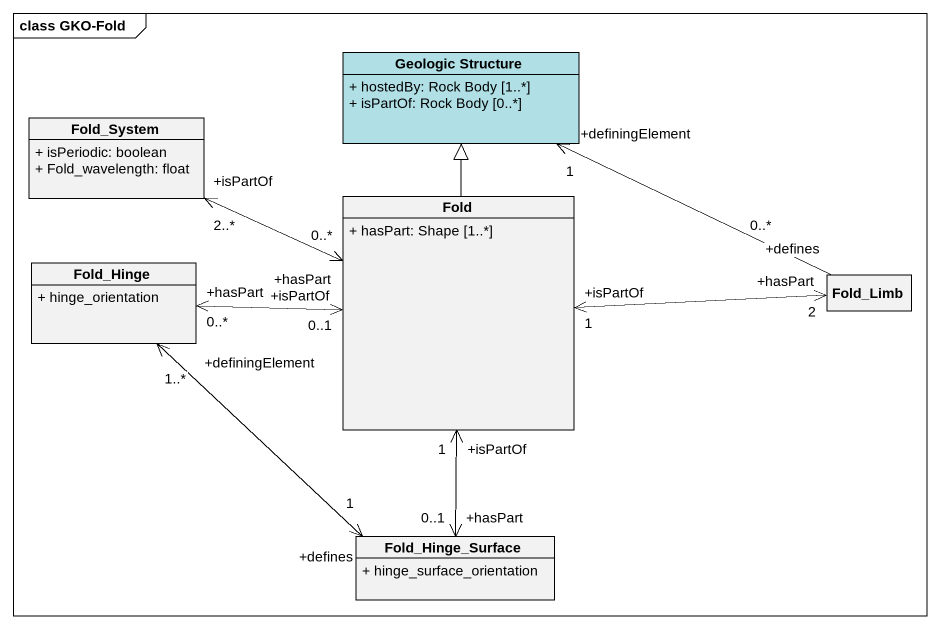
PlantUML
@startuml
mainframe class GKO-Fold
hide circle
hide empty members
skinparam classAttributeIconSize 0
class "Geologic Structure" as Geologic_Structure #B0E0E6 {
  + hostedBy: Rock Body [1..*]
  + isPartOf: Rock Body [0..*]
}
class Fold_System {
  + isPeriodic: boolean
  + Fold_wavelength: float
}
class Fold {
  + hasPart: Shape [1..*]
}
class Fold_Hinge {
  + hinge_orientation
}
class Fold_Limb
class Fold_Hinge_Surface {
  + hinge_surface_orientation
}
Fold_System "+isPartOf\n2..*" <-right-> "+hasPart\n0..*" Fold
Fold -up-|> Geologic_Structure
Fold_Hinge "+hasPart\n0..*" <-right-> "+isPartOf\n0..1" Fold
Fold_Limb "+defines\n0..*" -left-> "+definingElement\n1" Geologic_Structure
Fold_Limb "+hasPart\n2" <-left-> "+isPartOf\n1" Fold
Fold_Hinge_Surface "+hasPart\n0..1" <-up-> "+isPartOf\n1" Fold
Fold_Hinge_Surface "+defines\n1" <-up-> "+definingElement\n1..*" Fold_Hinge
@enduml
